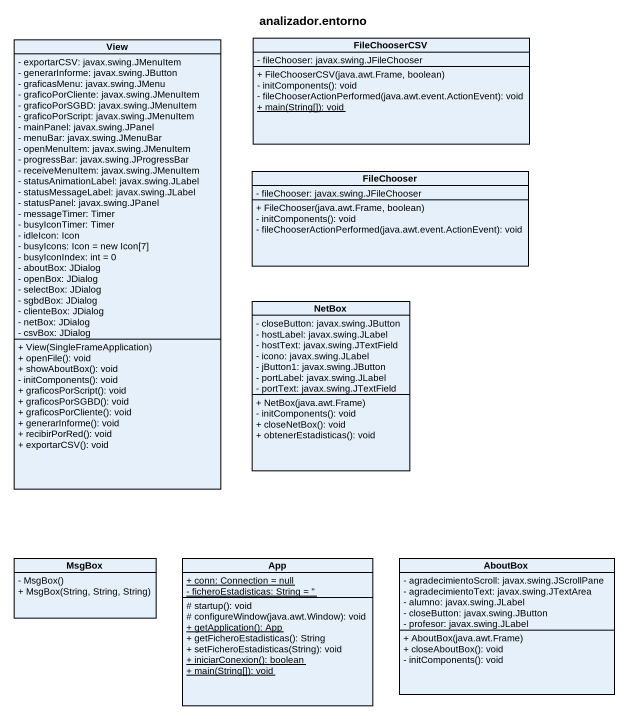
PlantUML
@startuml
title analizador.entorno
hide circle
hide empty members
skinparam classAttributeIconSize 0
class View {
  - exportarCSV: javax.swing.JMenuItem
  - generarInforme: javax.swing.JButton
  - graficasMenu: javax.swing.JMenu
  - graficoPorCliente: javax.swing.JMenuItem
  - graficoPorSGBD: javax.swing.JMenuItem
  - graficoPorScript: javax.swing.JMenuItem
  - mainPanel: javax.swing.JPanel
  - menuBar: javax.swing.JMenuBar
  - openMenuItem: javax.swing.JMenuItem
  - progressBar: javax.swing.JProgressBar
  - receiveMenuItem: javax.swing.JMenuItem
  - statusAnimationLabel: javax.swing.JLabel
  - statusMessageLabel: javax.swing.JLabel
  - statusPanel: javax.swing.JPanel
  - messageTimer: Timer
  - busyIconTimer: Timer
  - idleIcon: Icon
  - busyIcons: Icon = new Icon[7]
  - busyIconIndex: int = 0
  - aboutBox: JDialog
  - openBox: JDialog
  - selectBox: JDialog
  - sgbdBox: JDialog
  - clienteBox: JDialog
  - netBox: JDialog
  - csvBox: JDialog
  + View(SingleFrameApplication)
  + openFile(): void
  + showAboutBox(): void
  - initComponents(): void
  + graficosPorScript(): void
  + graficosPorSGBD(): void
  + graficosPorCliente(): void
  + generarInforme(): void
  + recibirPorRed(): void
  + exportarCSV(): void
}
class FileChooserCSV {
  - fileChooser: javax.swing.JFileChooser
  + FileChooserCSV(java.awt.Frame, boolean)
  - initComponents(): void
  - fileChooserActionPerformed(java.awt.event.ActionEvent): void
  {static} + main(String[]): void
}
class FileChooser {
  - fileChooser: javax.swing.JFileChooser
  + FileChooser(java.awt.Frame, boolean)
  - initComponents(): void
  - fileChooserActionPerformed(java.awt.event.ActionEvent): void
}
class NetBox {
  - closeButton: javax.swing.JButton
  - hostLabel: javax.swing.JLabel
  - hostText: javax.swing.JTextField
  - icono: javax.swing.JLabel
  - jButton1: javax.swing.JButton
  - portLabel: javax.swing.JLabel
  - portText: javax.swing.JTextField
  + NetBox(java.awt.Frame)
  - initComponents(): void
  + closeNetBox(): void
  + obtenerEstadisticas(): void
}
class MsgBox {
  - MsgBox()
  + MsgBox(String, String, String)
}
class App {
  {static} + conn: Connection = null
  {static} - ficheroEstadisticas: String = ''
  # startup(): void
  # configureWindow(java.awt.Window): void
  {static} + getApplication(): App
  + getFicheroEstadisticas(): String
  + setFicheroEstadisticas(String): void
  {static} + iniciarConexion(): boolean
  {static} + main(String[]): void
}
class AboutBox {
  - agradecimientoScroll: javax.swing.JScrollPane
  - agradecimientoText: javax.swing.JTextArea
  - alumno: javax.swing.JLabel
  - closeButton: javax.swing.JButton
  - profesor: javax.swing.JLabel
  + AboutBox(java.awt.Frame)
  + closeAboutBox(): void
  - initComponents(): void
}
@enduml
